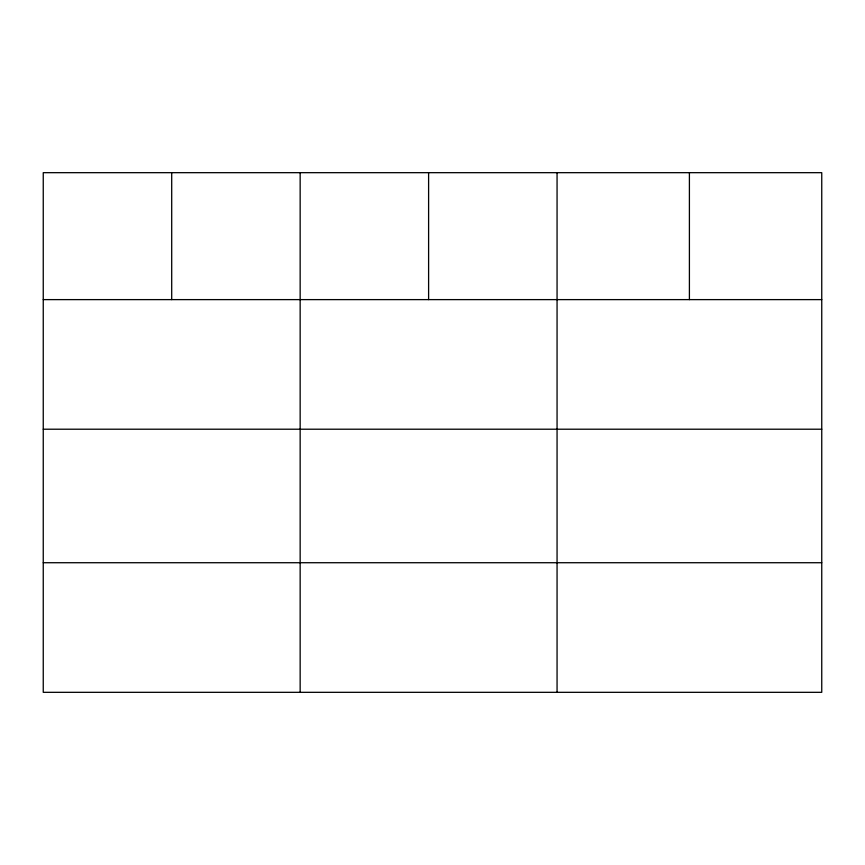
<?xml version="1.0" encoding="UTF-8"?>
<svg xmlns="http://www.w3.org/2000/svg" width="865" height="865" viewBox="0 0 865 865"><rect width="100%" height="100%" fill="white"/><g stroke="black" fill="none" stroke-linecap="round" stroke-linejoin="round"><path stroke-width="1.3" d="M821.75 429.213L821.75 172.676L43.25 172.676L43.25 692.324L821.75 692.324L821.75 429.213L43.25 429.213M43.25 299.614L821.75 299.614M43.25 562.726L821.75 562.726M689.405 172.676L689.405 299.614M557.06 172.676L557.06 692.324M428.608 172.676L428.608 299.614M300.155 172.676L300.155 692.324M171.703 172.676L171.703 299.614"/></g></svg>
